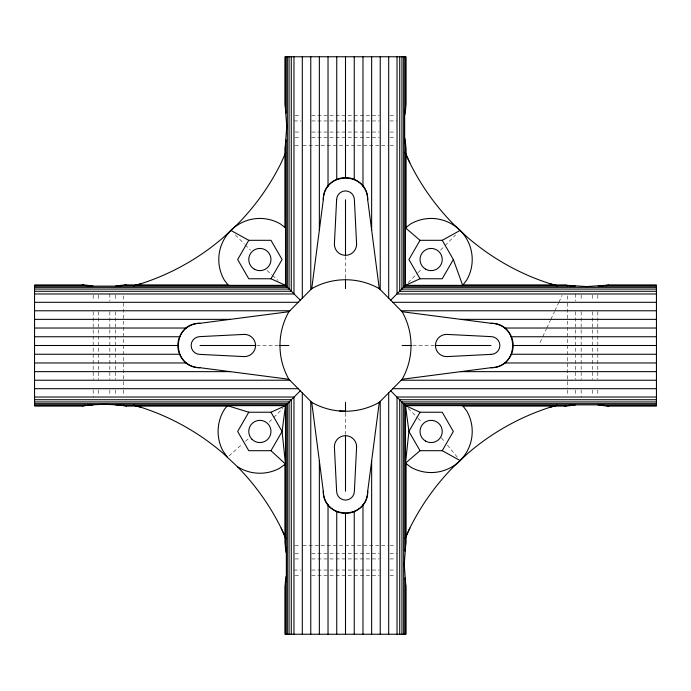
<?xml version="1.0" encoding="UTF-8"?>
<svg xmlns="http://www.w3.org/2000/svg" width="691" height="691" viewBox="0 0 691 691"><rect width="100%" height="100%" fill="white"/><g stroke="black" fill="none" stroke-linecap="round" stroke-linejoin="round"><path stroke-width="0.52" stroke-dasharray="3.46 2.59" d="M540.06 342.442L542.314 337.64M542.763 336.681L546.356 328.994M546.814 328.035L550.407 320.348M550.857 319.389L554.458 311.701M554.908 310.743L558.509 303.055M558.959 302.088L562.103 295.368M269.24 422.089L273.023 418.271M273.783 417.511L282.878 408.355M408.122 282.645L417.217 273.489M417.977 272.729L421.76 268.911M440.495 250.168L444.27 246.367M445.021 245.607L455.594 234.983M229.006 455.948L242.386 444.028M245.53 441.221L249.468 437.723M295.161 115.397L300.991 115.397M311.736 115.397L379.264 115.397M390.035 115.397L396.029 115.397M294.193 120.951L300.991 120.951M311.736 120.951L379.264 120.951M390.035 120.951L397.031 120.951M295.161 132.059L300.991 132.059M311.736 132.059L379.264 132.059M390.035 132.059L396.029 132.059M295.161 137.604L300.991 137.604M311.736 137.604L379.264 137.604M390.035 137.604L396.029 137.604M294.91 145.602L300.956 145.602M302.943 145.602L388.057 145.602M390.044 145.602L396.09 145.602M256.75 345.5L278.153 345.5M412.847 345.5L434.25 345.5M294.91 545.398L300.956 545.398M302.943 545.398L388.057 545.398M390.044 545.398L396.09 545.398M294.971 553.396L300.965 553.396M311.736 553.396L379.264 553.396M390.009 553.396L396.807 553.396M294.971 558.941L300.965 558.941M311.736 558.941L379.264 558.941M390.009 558.941L395.839 558.941M293.969 570.049L300.965 570.049M311.736 570.049L379.264 570.049M390.009 570.049L395.839 570.049M294.971 575.603L300.965 575.603M311.736 575.603L379.264 575.603M390.009 575.603L395.839 575.603M267.011 270.561L271.762 274.793M272.556 275.502L278.102 280.442M408.122 408.355L417.217 417.511M417.977 418.271L421.76 422.089M235.406 234.983L244.467 244.096M245.219 244.847L250.505 250.168M441.419 437.826L444.754 441.895M447.431 445.142L458.116 458.133M597.81 294.971L597.81 300.965M597.81 311.736L597.81 379.264M597.81 390.035L597.81 396.029M592.265 294.971L592.265 300.965M592.265 311.736L592.265 379.264M592.265 390.035L592.265 396.029M581.157 294.971L581.157 300.965M581.157 311.736L581.157 379.264M581.157 390.035L581.157 397.031M575.603 293.969L575.603 300.965M575.603 311.736L575.603 379.264M575.603 390.035L575.603 396.029M567.605 295.817L567.605 300.939M567.605 302.943L567.605 388.057M567.605 390.061L567.605 395.183M345.5 256.525L345.5 277.937M345.5 413.063L345.5 434.475M123.395 295.817L123.395 300.939M123.395 302.943L123.395 388.057M123.395 390.061L123.395 395.183M115.397 294.971L115.397 300.965M115.397 311.736L115.397 379.264M115.397 390.035L115.397 396.029M109.843 293.969L109.843 300.965M109.843 311.736L109.843 379.264M109.843 390.035L109.843 396.029M98.735 294.971L98.735 300.965M98.735 311.736L98.735 379.264M98.735 390.035L98.735 396.029M93.19 294.971L93.19 300.965M93.19 311.736L93.19 379.264M93.19 390.035L93.19 397.031"/><path stroke-width="1.04" d="M302.304 634.243L302.304 392.834M388.696 298.166L388.696 56.757M390.7 390.812L405.505 405.66L405.505 463.134L410.523 467.004A41.08 41.08 0 0 0 466.745 410.99L462.607 405.582M285.089 464.361L285.089 542.288L286.333 553.396L286.333 575.603L285.089 586.711L285.089 634.243L405.911 634.243L405.911 586.711L404.244 564.495L405.911 542.288L405.911 463.454M405.911 227.546L405.911 148.712L404.667 137.604L404.667 115.397L405.911 104.289L405.911 56.757L285.089 56.757L285.089 104.289L286.756 126.505L285.089 148.712L285.089 227.546M311.736 288.639L323.293 199.794C322.999 170.962 368.001 170.962 367.707 199.794L379.264 288.639L402.136 311.736L490.981 323.293C519.822 322.999 519.822 368.001 490.981 367.707L402.136 379.264L379.264 402.361L367.707 491.206C368.001 520.038 322.999 520.038 323.293 491.206L311.736 402.361L288.864 379.264L200.019 367.707C171.178 368.001 171.178 322.999 200.019 323.293L288.864 311.736L311.736 288.639A68.59 68.59 0 0 1 379.264 288.639M228.134 285.089L125.218 285.089L115.397 286.126L93.19 286.126L83.361 285.089L34.55 285.089L34.55 405.911L82.376 405.911L93.19 404.874A22.008 3.256 0 0 1 115.397 404.874L123.724 405.66L285.495 405.66L282.083 431.469L285.495 464.076L270.976 450.696L248.76 450.696L237.661 431.469L248.76 412.233L270.976 412.233L285.495 405.66L300.3 390.812M285.685 152.728L281.142 162.895A237.687 237.687 0 0 1 237.376 224.342L223.556 237.289A237.687 237.687 0 0 1 133.57 285.97M405.315 538.272L409.858 528.105M270.976 278.767L282.083 259.531L270.976 240.304L248.76 240.304L237.661 259.531L248.76 278.767L270.976 278.767L285.495 285.34L300.3 300.188M270.976 450.696L282.083 431.469L270.976 412.233M420.024 240.304L408.917 259.531L420.024 278.767L442.24 278.767L453.339 259.531L442.24 240.304L420.024 240.304L405.505 227.866L410.523 223.996A41.08 41.08 0 0 1 466.745 280.01L462.607 285.418M442.24 450.696L453.339 431.469L442.24 412.233L420.024 412.233L408.917 431.469L405.505 463.134L420.024 450.696L442.24 450.696L460.12 460.569M420.024 278.767L405.505 285.34L390.7 300.188M285.685 463.946L279.104 468.541A41.771 41.771 0 0 1 237.376 466.658L223.556 453.711A237.687 237.687 0 0 0 133.57 405.03M442.24 240.304L460.12 230.431M133.432 285.815L141.62 283.509M549.38 407.491L557.568 405.185M462.866 405.911L565.782 405.911L575.603 404.874L597.81 404.874L607.639 405.911L656.45 405.911L656.45 285.089L608.624 285.089L586.711 286.566L565.255 285.193M123.724 405.66L126.505 405.85L123.525 405.22M605.947 285.78L608.624 285.089M85.053 405.22L82.376 405.911M603.321 286.083L600.574 286.471M87.679 404.917L90.426 404.529M120.044 285.78L126.505 285.15L125.218 285.089M570.956 405.22L564.495 405.85L565.782 405.911M83.361 285.089L82.082 285.15L88.534 285.78M607.639 405.911L608.918 405.85L602.466 405.22M462.866 285.089L564.789 285.089L567.475 285.78M34.55 285.34L88.215 285.34M120.372 285.34L285.495 285.34L285.495 227.866L280.477 223.996A41.08 41.08 0 0 0 224.255 280.01L228.393 285.418M567.276 285.34L405.505 285.34L405.505 227.866M606.145 285.34L656.45 285.34M34.55 286.083L93.035 286.083M115.552 286.083L286.299 286.083M404.701 286.083L575.258 286.083M598.156 286.083L656.45 286.083M34.55 287.326L287.551 287.326M403.449 287.326L656.45 287.326M34.55 289.063L289.253 289.063M401.747 289.063L656.45 289.063M34.55 291.274L291.395 291.274M399.605 291.274L656.45 291.274M34.55 293.969L293.969 293.969L293.969 56.757M656.45 293.969L397.031 293.969L397.031 56.757M34.55 302.304L298.21 302.304M392.79 302.304L656.45 302.304M34.55 310.769L289.823 310.769M401.177 310.769L656.45 310.769M34.55 319.354L230.276 319.354M460.724 319.354L656.45 319.354M34.55 328.026L186.622 328.026M504.378 328.026L656.45 328.026M34.55 336.75L179.807 336.75M511.193 336.75L656.45 336.75M34.55 345.5L177.812 345.5A22.207 22.207 0 0 0 200.019 367.707M200.019 345.5L255.679 345.5M279.224 345.5L288.864 345.5M402.136 345.5L411.776 345.5M435.321 345.5L490.981 345.5M490.981 323.293A22.207 22.207 0 0 1 513.188 345.5L656.45 345.5M34.55 354.25L179.807 354.25M511.193 354.25L656.45 354.25M34.55 362.974L186.622 362.974M504.378 362.974L656.45 362.974M34.55 371.646L230.276 371.646M460.724 371.646L656.45 371.646M34.55 380.231L289.823 380.231M401.177 380.231L656.45 380.231M34.55 388.696L298.21 388.696M392.79 388.696L656.45 388.696M34.55 397.031L293.969 397.031L293.969 634.243M656.45 397.031L397.031 397.031L397.031 634.243M34.55 399.726L291.395 399.726M399.605 399.726L656.45 399.726M34.55 401.937L289.253 401.937M401.747 401.937L656.45 401.937M34.55 403.674L287.551 403.674M403.449 403.674L656.45 403.674M34.55 404.917L92.844 404.917M115.743 404.917L286.299 404.917M404.701 404.917L575.448 404.917M597.965 404.917L656.45 404.917M34.55 405.66L84.855 405.66M420.024 450.696L408.917 431.469L405.505 405.66L570.628 405.66M602.785 405.66L656.45 405.66M126.211 405.911L227.253 405.911M339.627 410.99L345.5 411.24M572.839 286.471L570.101 286.083M118.161 404.529L120.899 404.917M549.38 283.509L557.568 285.815M133.432 405.185L141.62 407.491M248.76 412.233L227.46 405.66L224.679 408.977A41.771 41.771 0 0 0 222.796 450.696L227.434 457.347M405.505 405.66L420.024 412.233M230.88 230.431L248.76 240.304M405.315 152.728L409.858 162.895M281.142 528.105L285.685 538.272M453.339 259.531L462.676 285.34M405.66 56.757L405.66 109.342M405.66 143.659L405.66 227.736M405.66 463.264L405.66 544.292M405.66 584.707L405.66 634.243M404.917 56.757L404.917 114.378M404.917 138.623L404.917 285.953M404.917 405.047L404.917 551.098M404.917 577.892L404.917 634.243M403.674 56.757L403.674 287.154M403.674 403.846L403.674 634.243M401.946 56.757L401.946 288.898M401.946 402.102L401.946 634.243M399.726 56.757L399.726 291.17M399.726 399.83L399.726 634.243M388.696 392.834L388.696 634.243M380.231 56.757L380.231 289.615M380.231 401.385L380.231 634.243M371.646 56.757L371.646 230.06M371.646 460.94L371.646 634.243M362.974 56.757L362.974 186.397M362.974 504.603L362.974 634.243M354.25 56.757L354.25 179.591M354.25 511.409L354.25 634.243M345.5 56.757L345.5 177.587A22.207 22.207 0 0 0 323.293 199.794M345.5 199.794L345.5 255.454M345.5 279.009L345.5 288.639M345.5 402.361L345.5 411.991M345.5 435.546L345.5 491.206M367.707 491.206A22.207 22.207 0 0 1 345.5 513.413L345.5 634.243M336.75 56.757L336.75 179.591M336.75 511.409L336.75 634.243M328.026 56.757L328.026 186.397M328.026 504.603L328.026 634.243M319.354 56.757L319.354 230.06M319.354 460.94L319.354 634.243M310.769 56.757L310.769 289.615M310.769 401.385L310.769 634.243M302.304 56.757L302.304 298.166M291.274 56.757L291.274 291.17M291.274 399.83L291.274 634.243M289.054 56.757L289.054 288.898M289.054 402.102L289.054 634.243M287.326 56.757L287.326 287.154M287.326 403.846L287.326 634.243M286.083 56.757L286.083 113.108M286.083 139.902L286.083 285.953M286.083 405.047L286.083 552.377M286.083 576.622L286.083 634.243M285.495 405.66L285.495 464.076M285.34 56.757L285.34 106.293M285.34 146.708L285.34 227.736M285.34 464.188L285.34 547.341M285.34 581.658L285.34 634.243M402.136 311.736A68.59 68.59 0 0 1 402.136 379.264M557.43 285.97A237.687 237.687 0 0 1 467.444 237.289L453.624 224.342A237.687 237.687 0 0 1 404.978 152.4M237.376 466.658A237.687 237.687 0 0 1 286.022 538.6M404.978 538.6A237.687 237.687 0 0 1 453.624 466.658L467.444 453.711A237.687 237.687 0 0 1 557.43 405.03M288.864 379.264A68.59 68.59 0 0 1 288.864 311.736M379.264 402.361A68.59 68.59 0 0 1 311.736 402.361M177.812 345.5A22.207 22.207 0 0 1 200.019 323.293M345.5 177.587A22.207 22.207 0 0 1 367.707 199.794M513.188 345.5A22.207 22.207 0 0 1 490.981 367.707M345.5 513.413A22.207 22.207 0 0 1 323.293 491.206M336.612 199.794L334.392 244.217A11.108 11.108 0 0 0 345.5 255.325A11.108 11.108 0 0 0 356.608 244.217L354.388 199.794A8.888 8.888 0 0 0 345.5 190.915A8.888 8.888 0 0 0 336.612 199.794M356.608 446.783L354.388 491.206A8.888 8.888 0 0 1 345.5 500.085A8.888 8.888 0 0 1 336.612 491.206L334.392 446.783A11.108 11.108 0 0 1 345.5 435.675A11.108 11.108 0 0 1 356.608 446.783M244.441 334.392L200.019 336.612A8.888 8.888 0 0 0 191.131 345.5A8.888 8.888 0 0 0 200.019 354.388L244.441 356.608A11.108 11.108 0 0 0 255.549 345.5A11.108 11.108 0 0 0 244.441 334.392M490.981 354.388L446.559 356.608A11.108 11.108 0 0 1 435.451 345.5A11.108 11.108 0 0 1 446.559 334.392L490.981 336.612A8.888 8.888 0 0 1 499.869 345.5A8.888 8.888 0 0 1 490.981 354.388M425.578 269.153A11.108 11.108 0 0 0 442.24 259.531A11.108 11.108 0 0 0 425.578 249.917A11.108 11.108 0 0 0 425.578 269.153M252.016 439.321A11.108 11.108 0 0 0 270.596 434.337A11.108 11.108 0 0 0 256.992 420.741A11.108 11.108 0 0 0 252.016 439.321M254.314 269.153A11.108 11.108 0 0 0 270.976 259.531A11.108 11.108 0 0 0 254.314 249.917A11.108 11.108 0 0 0 254.314 269.153M425.578 441.083A11.108 11.108 0 0 0 442.24 431.469A11.108 11.108 0 0 0 425.578 421.847A11.108 11.108 0 0 0 425.578 441.083"/></g></svg>
